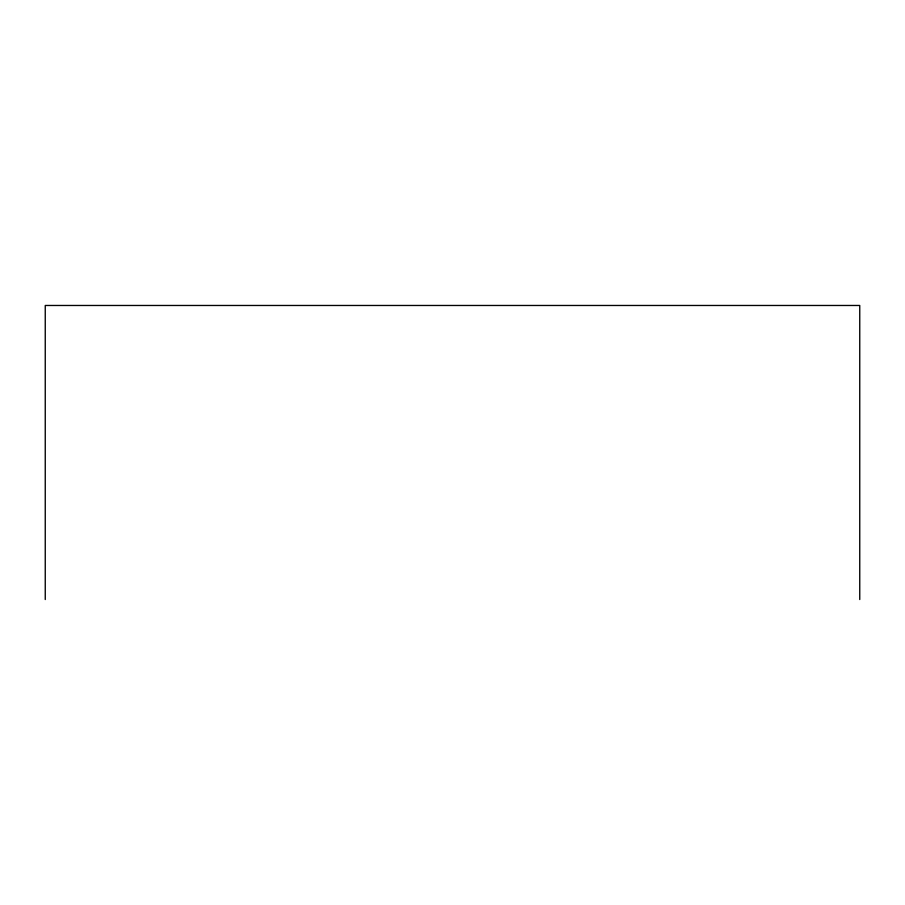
<?xml version="1.0" encoding="UTF-8"?>
<svg xmlns="http://www.w3.org/2000/svg" width="905" height="905" viewBox="0 0 905 905"><rect width="100%" height="100%" fill="white"/><g stroke="black" fill="none" stroke-linecap="round" stroke-linejoin="round"><path stroke-width="1.36" d="M859.75 599.529L859.75 305.471L45.25 305.471L45.25 599.529"/></g></svg>
